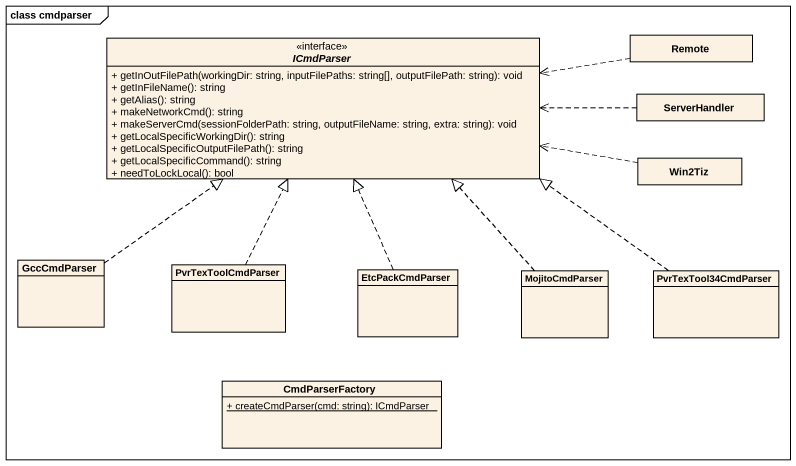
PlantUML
@startuml
mainframe class cmdparser
hide circle
hide empty members
skinparam classAttributeIconSize 0
interface ICmdParser <<interface>> {
  + getInOutFilePath(workingDir: string, inputFilePaths: string[], outputFilePath: string): void
  + getInFileName(): string
  + getAlias(): string
  + makeNetworkCmd(): string
  + makeServerCmd(sessionFolderPath: string, outputFileName: string, extra: string): void
  + getLocalSpecificWorkingDir(): string
  + getLocalSpecificOutputFilePath(): string
  + getLocalSpecificCommand(): string
  + needToLockLocal(): bool
}
class Remote
class ServerHandler
class Win2Tiz
class GccCmdParser
class PvrTexToolCmdParser
class EtcPackCmdParser
class MojitoCmdParser
class PvrTexTool34CmdParser
class CmdParserFactory {
  {static} + createCmdParser(cmd: string): ICmdParser
}
Remote .left.> ICmdParser
ServerHandler .left.> ICmdParser
Win2Tiz .left.> ICmdParser
GccCmdParser .up.|> ICmdParser
PvrTexToolCmdParser .up.|> ICmdParser
EtcPackCmdParser .up.|> ICmdParser
MojitoCmdParser .up.|> ICmdParser
PvrTexTool34CmdParser .left.|> ICmdParser
@enduml
